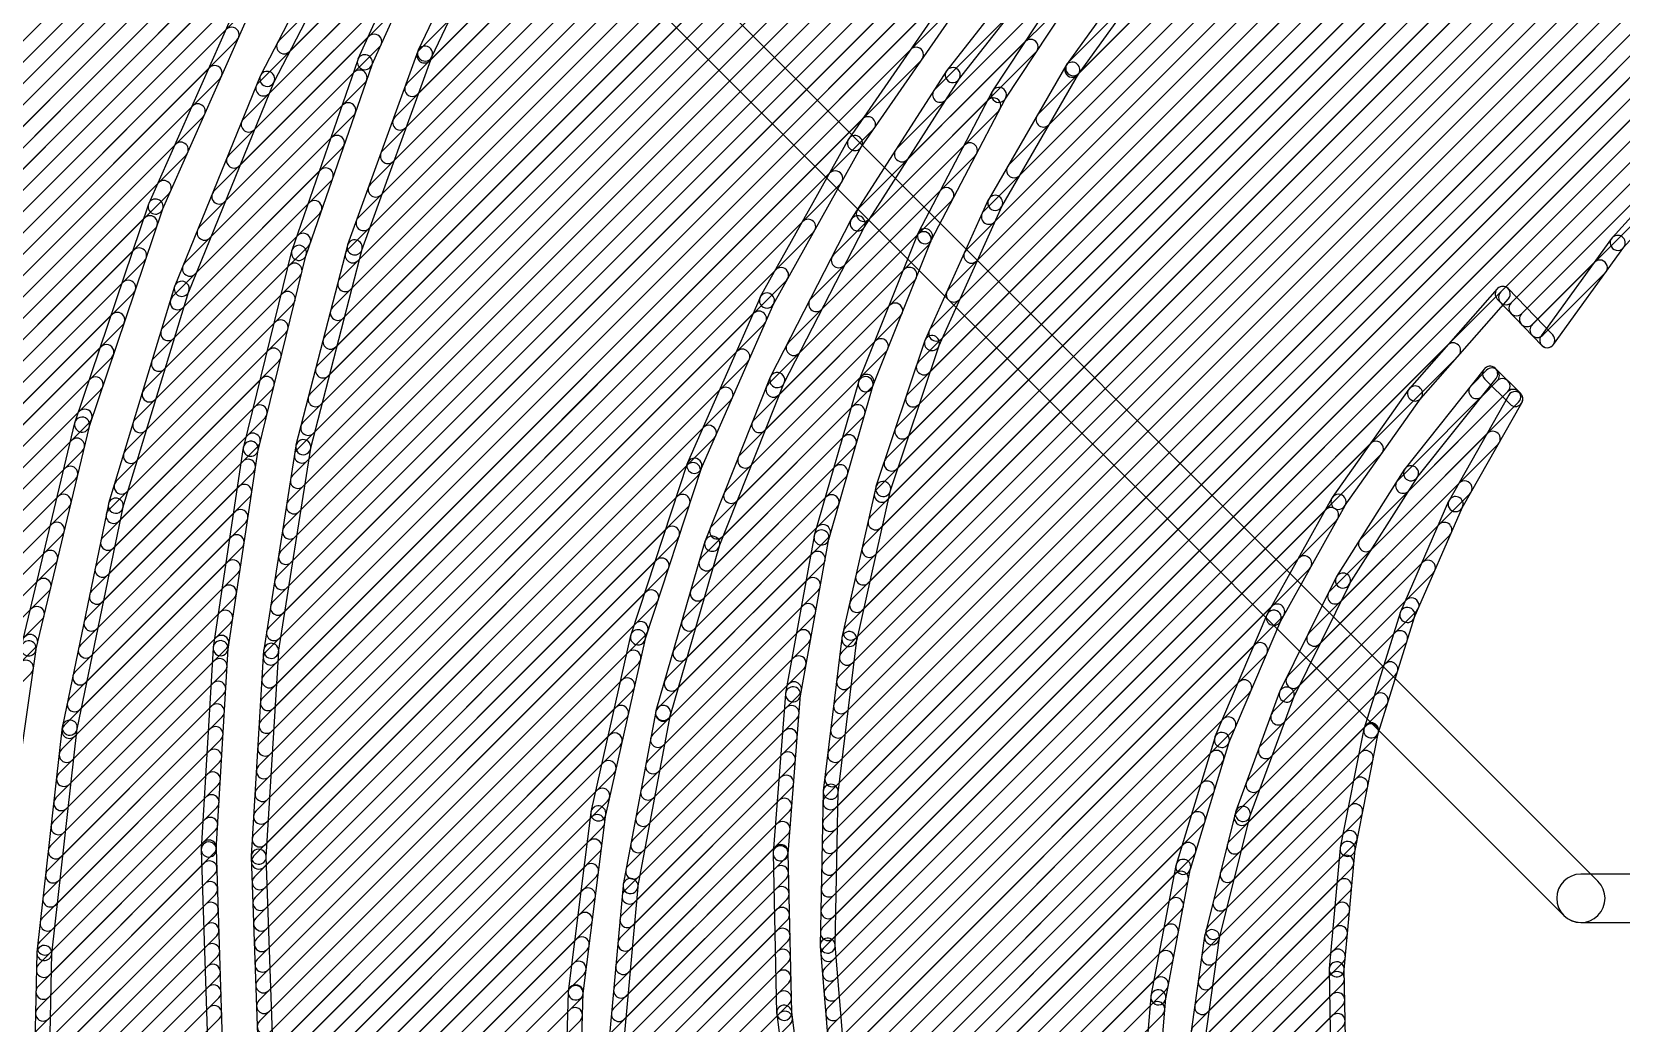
# Model space of a CAD drawing. Extents: x -0.1 to 56.1, y -0.1 to 56.2.
# Drawn here: x 7.03 to 20.41, y 27.7 to 36.04 of the extents above; entities that cross this region are included whole.
import ezdxf

# ---------------------------------------------------------------- set-up
doc = ezdxf.new("R2010")
doc.units = 0
for name, color, linetype in [('1', 22, 'CONTINUOUS'), ('16', 175, 'CONTINUOUS'), ('41', 22, 'CONTINUOUS')]:
    doc.layers.add(name, color=color, linetype=linetype)

msp = doc.modelspace()

# ---------------------------------------------------------------- linework, layer by layer
at = {"layer": '1'}
for points in [[(4.9814, 33.9877), (22.1608, 51.1671, 1), (22.071, 51.2569), (4.8916, 34.0775, 1)], [(9.1146, 30.9366), (25.2404, 47.0624, 1), (25.1506, 47.1522), (9.0248, 31.0264, 1)], [(9.1482, 31.1498), (25.0256, 47.0272, 1), (24.9358, 47.117), (9.0584, 31.2396, 1)], [(9.1818, 31.363), (24.8108, 46.992, 1), (24.721, 47.0819), (9.092, 31.4528, 1)], [(9.2154, 31.5762), (24.596, 46.9569, 1), (24.5062, 47.0467), (9.1256, 31.666, 1)], [(9.249, 31.7894), (24.3812, 46.9217, 1), (24.2914, 47.0115), (9.1592, 31.8792, 1)], [(9.2826, 32.0026), (24.1664, 46.8865, 1), (24.0766, 46.9763), (9.1928, 32.0924, 1)], [(9.3162, 32.2158), (23.9517, 46.8513, 1), (23.8619, 46.9411), (9.2264, 32.3056, 1)], [(9.3498, 32.429), (23.7369, 46.8161, 1), (23.6471, 46.9059), (9.26, 32.5188, 1)], [(9.4026, 32.6615), (23.5142, 46.773, 1), (23.4244, 46.8628), (9.3128, 32.7513, 1)], [(9.465, 32.9034), (23.2701, 46.7085, 1), (23.1803, 46.7983), (9.3752, 32.9932, 1)], [(9.5273, 33.1454), (23.0259, 46.644, 1), (22.9361, 46.7338), (9.4375, 33.2352, 1)], [(9.5897, 33.3874), (22.7818, 46.5795, 1), (22.692, 46.6693), (9.4999, 33.4772, 1)], [(9.6521, 33.6294), (22.5377, 46.515, 1), (22.4479, 46.6048), (9.5623, 33.7192, 1)], [(9.7145, 33.8714), (22.2936, 46.4505, 1), (22.2038, 46.5403), (9.6247, 33.9612, 1)], [(9.7769, 34.1134), (22.0495, 46.386, 1), (21.9597, 46.4758), (9.6871, 34.2032, 1)], [(9.8683, 34.3844), (21.7888, 46.3049, 1), (21.699, 46.3947), (9.7785, 34.4742, 1)], [(9.9707, 34.6664), (21.5038, 46.1995, 1), (21.414, 46.2893), (9.8809, 34.7562, 1)], [(10.0731, 34.9484), (21.2187, 46.094, 1), (21.1289, 46.1838), (9.9833, 35.0382, 1)], [(10.1755, 35.2304), (20.9336, 45.9885, 1), (20.8438, 46.0783), (10.0857, 35.3202, 1)], [(10.2778, 35.5124), (20.6485, 45.8831, 1), (20.5587, 45.9729), (10.188, 35.6022, 1)], [(10.3802, 35.7943), (20.3635, 45.7776, 1), (20.2737, 45.8674), (10.2904, 35.8842, 1)], [(13.7796, 28.5971), (27.5204, 42.3378, 1), (27.4306, 42.4276), (13.6898, 28.6869, 1)], [(13.7833, 28.7803), (27.3324, 42.3295, 1), (27.2426, 42.4193), (13.6935, 28.8701, 1)], [(13.7869, 28.9635), (27.1445, 42.3211, 1), (27.0547, 42.4109), (13.6971, 29.0533, 1)], [(13.7905, 29.1467), (26.9565, 42.3127, 1), (26.8667, 42.4026), (13.7007, 29.2365, 1)], [(13.7941, 29.33), (26.7686, 42.3044, 1), (26.6787, 42.3942), (13.7043, 29.4198, 1)], [(13.7977, 29.5132), (26.5806, 42.296, 1), (26.4908, 42.3858), (13.7079, 29.603, 1)], [(13.8124, 29.7074), (26.3926, 42.2877, 1), (26.3028, 42.3775), (13.7226, 29.7972, 1)], [(13.8372, 29.9118), (26.1933, 42.268, 1), (26.1035, 42.3578), (13.7474, 30.0016, 1)], [(13.862, 30.1163), (25.9829, 42.2372, 1), (25.8931, 42.327), (13.7722, 30.2061, 1)], [(13.8868, 30.3207), (25.7725, 42.2063, 1), (25.6827, 42.2961), (13.797, 30.4105, 1)], [(13.9116, 30.5251), (25.562, 42.1755, 1), (25.4722, 42.2653), (13.8218, 30.6149, 1)], [(13.9364, 30.7295), (25.3516, 42.1447, 1), (25.2618, 42.2345), (13.8466, 30.8193, 1)], [(13.9677, 30.9404), (25.1412, 42.1138, 1), (25.0514, 42.2036), (13.8779, 31.0302, 1)], [(14.02, 31.1723), (24.9149, 42.0671, 1), (24.8251, 42.157), (13.9302, 31.2621, 1)], [(14.0723, 31.4042), (24.6749, 42.0068, 1), (24.5851, 42.0966), (13.9825, 31.494, 1)], [(14.1246, 31.6361), (24.4349, 41.9464, 1), (24.3451, 42.0362), (14.0348, 31.7259, 1)], [(14.1769, 31.868), (24.1949, 41.886, 1), (24.1051, 41.9758), (14.0871, 31.9578, 1)], [(14.2292, 32.1), (23.9549, 41.8256, 1), (23.8651, 41.9154), (14.1394, 32.1898, 1)], [(14.3117, 32.362), (23.6979, 41.7483, 1), (23.6081, 41.8381), (14.2219, 32.4518, 1)], [(14.402, 32.6319), (23.4163, 41.6462, 1), (23.3265, 41.736), (14.3122, 32.7217, 1)], [(14.4923, 32.9018), (23.1347, 41.5442, 1), (23.0449, 41.634), (14.4025, 32.9916, 1)], [(14.5826, 33.1717), (22.8531, 41.4422, 1), (22.7633, 41.532), (14.4928, 33.2615, 1)], [(14.687, 33.4558), (22.5605, 41.3292, 1), (22.4707, 41.419), (14.5972, 33.5456, 1)], [(14.8347, 33.7831), (22.2142, 41.1626, 1), (22.1244, 41.2524), (14.7449, 33.8729, 1)], [(14.9825, 34.1104), (21.868, 40.9959, 1), (21.7781, 41.0857), (14.8927, 34.2002, 1)], [(15.1302, 34.4377), (21.5217, 40.8292, 1), (21.4319, 40.919), (15.0404, 34.5275, 1)], [(4.9295, 33.7561), (11.811, 40.6376, 1), (11.7212, 40.7274), (4.8397, 33.8459, 1)], [(15.3418, 34.8289), (21.0738, 40.5609, 1), (20.984, 40.6507), (15.252, 34.9187, 1)], [(9.0875, 30.73), (18.5576, 40.2001, 1), (18.4678, 40.2899), (8.9977, 30.8198, 1)], [(15.589, 35.2557), (20.6101, 40.2769, 1), (20.5203, 40.3667), (15.4992, 35.3455, 1)], [(15.8403, 35.6867), (19.993, 39.8394, 1), (19.9032, 39.9292), (15.7505, 35.7765, 1)], [(4.8776, 33.5246), (10.9499, 39.5969, 1), (10.8601, 39.6867), (4.7878, 33.6144, 1)], [(4.8256, 33.293), (10.554, 39.0215, 1), (10.4642, 39.1113), (4.7358, 33.3828, 1)], [(4.7737, 33.0615), (10.1655, 38.4533, 1), (10.0757, 38.5431), (4.6839, 33.1513, 1)], [(4.7401, 32.8483), (9.805, 37.9132, 1), (9.7152, 38.003), (4.6503, 32.9382, 1)], [(4.7123, 32.6409), (9.579, 37.5076, 1), (9.4892, 37.5974), (4.6225, 32.7307, 1)], [(10.3983, 35.8276), (11.1438, 37.3937, 1), (11.0292, 37.4483), (10.2837, 35.8822, 1)], [(9.8343, 37.364), (8.9565, 35.6713, 1), (9.0693, 35.6128), (9.947, 37.3055, 1)], [(9.2, 35.8714), (10.5495, 37.2208, 1), (10.4597, 37.3106), (9.1102, 35.9612, 1)], [(9.8922, 35.7561), (10.5907, 37.3022, 1), (10.475, 37.3545), (9.7765, 35.8084, 1)], [(4.6845, 32.4335), (9.3529, 37.1019, 1), (9.2631, 37.1917), (4.5947, 32.5233, 1)], [(9.0251, 35.5169), (10.4015, 36.8932, 1), (10.3117, 36.983), (8.9353, 35.6067, 1)], [(4.6566, 32.226), (9.1269, 36.6963, 1), (9.0371, 36.7861), (4.5668, 32.3158, 1)], [(13.776, 28.4138), (22.1307, 36.7685, 1), (22.0409, 36.8583), (13.6862, 28.5036, 1)], [(13.7796, 28.2378), (22.2205, 36.6787, 1), (22.1307, 36.7685), (13.6898, 28.3276, 1)], [(15.6464, 36.8781), (14.7307, 35.7134, 1), (14.8305, 35.6349), (15.7463, 36.7996, 1)], [(15.8381, 35.6823), (16.5963, 36.7309, 1), (16.4934, 36.8053), (15.7352, 35.7567, 1)], [(8.9016, 35.2137), (10.2535, 36.5656, 1), (10.1637, 36.6554), (8.8118, 35.3035, 1)], [(14.7195, 35.4639), (15.8954, 36.6398, 1), (15.8056, 36.7296), (14.6297, 35.5537, 1)], [(15.2224, 35.4723), (15.9615, 36.5917, 1), (15.8555, 36.6617), (15.1164, 35.5423, 1)], [(19.4813, 33.7599), (22.3103, 36.5889, 1), (22.2205, 36.6787), (19.3915, 33.8497, 1)], [(9.076, 30.5388), (14.998, 36.4608, 1), (14.9082, 36.5506), (8.9862, 30.6286, 1)], [(19.5695, 33.6685), (22.4001, 36.4991, 1), (22.3103, 36.5889), (19.4796, 33.7583, 1)], [(19.6576, 33.577), (22.4899, 36.4093, 1), (22.4001, 36.4991), (19.5678, 33.6668, 1)], [(4.6288, 32.0186), (8.9013, 36.291, 1), (8.8115, 36.3808), (4.539, 32.1084, 1)], [(8.799, 36.3634), (8.0152, 34.5938, 1), (8.1314, 34.5424), (8.9152, 36.3119, 1)], [(14.7702, 36.3872), (13.9058, 35.1391, 1), (14.0102, 35.0668), (14.8746, 36.3149, 1)], [(14.3983, 34.9631), (15.8297, 36.3945, 1), (15.7399, 36.4843), (14.3085, 35.0529, 1)], [(8.7781, 34.9106), (10.1055, 36.238, 1), (10.0156, 36.3278), (8.6883, 35.0004, 1)], [(4.601, 31.8111), (8.7584, 35.9686, 1), (8.6686, 36.0584), (4.5111, 31.9009, 1)], [(8.6545, 34.6075), (9.9574, 35.9104, 1), (9.8676, 36.0002), (8.5647, 34.6973, 1)], [(9.0645, 30.3477), (14.5166, 35.7999, 1), (14.4268, 35.8897), (8.9747, 30.4375, 1)], [(9.3399, 34.158), (9.8944, 35.7615, 1), (9.7743, 35.803), (9.2199, 34.1995, 1)], [(9.8087, 34.2028), (10.4007, 35.8332, 1), (10.2813, 35.8765), (9.6893, 34.2461, 1)], [(14.0771, 34.4622), (15.4807, 35.8658, 1), (15.3909, 35.9556), (13.9873, 34.552, 1)], [(4.5731, 31.6037), (8.6156, 35.6462, 1), (8.5258, 35.736), (4.4833, 31.6935, 1)], [(8.531, 34.3043), (9.8345, 35.6078, 1), (9.7447, 35.6976), (8.4412, 34.3942, 1)], [(14.7272, 35.7084), (13.9273, 34.4613, 1), (14.0342, 34.3927), (14.8341, 35.6398, 1)], [(15.1931, 34.5679), (15.8416, 35.6877, 1), (15.7317, 35.7513), (15.0832, 34.6315, 1)], [(8.9541, 35.666), (8.2346, 33.9003, 1), (8.3522, 33.8523), (9.0717, 35.6181, 1)], [(8.4075, 34.0012), (9.7395, 35.3333, 1), (9.6497, 35.4231), (8.3177, 34.091, 1)], [(13.8665, 34.0721), (15.1675, 35.3731, 1), (15.0777, 35.4629), (13.7767, 34.1619, 1)], [(14.6033, 34.2897), (15.2257, 35.4779, 1), (15.1132, 35.5368), (14.4908, 34.3486, 1)], [(4.5453, 31.3962), (8.4728, 35.3238, 1), (8.383, 35.4136), (4.4555, 31.486, 1)], [(9.0529, 30.1565), (14.1121, 35.2157, 1), (14.0223, 35.3055), (8.9631, 30.2463, 1)], [(4.5174, 31.1888), (8.33, 35.0013, 1), (8.2402, 35.0912), (4.4276, 31.2786, 1)], [(8.3037, 33.7178), (9.6446, 35.0587, 1), (9.5548, 35.1485), (8.2139, 33.8076, 1)], [(13.9026, 35.134), (13.1618, 33.8088, 1), (13.2727, 33.7468), (14.0135, 35.072, 1)], [(13.677, 33.703), (14.97, 34.9959, 1), (14.8802, 35.0857), (13.5872, 33.7928, 1)], [(21.0067, 35.0541), (20.3287, 34.3054, 1), (20.4229, 34.2201), (21.1008, 34.9688, 1)], [(4.4898, 30.9816), (8.1872, 34.6789, 1), (8.0974, 34.7687), (4.4, 31.0714, 1)], [(8.2251, 33.4596), (9.5497, 34.7842, 1), (9.4599, 34.874), (8.1353, 33.5494, 1)], [(9.0414, 29.9654), (13.8367, 34.7607, 1), (13.7469, 34.8505), (8.9516, 30.0552, 1)], [(13.4875, 33.3339), (14.7724, 34.6188, 1), (14.6826, 34.7086), (13.3977, 33.4237, 1)], [(14.6637, 33.3941), (15.196, 34.5736, 1), (15.0802, 34.6258), (14.5479, 33.4463, 1)], [(8.0131, 34.5884), (7.3941, 32.7547, 1), (7.5145, 32.7141), (8.1335, 34.5478, 1)], [(8.1465, 33.2014), (9.4548, 34.5097, 1), (9.365, 34.5995), (8.0567, 33.2912, 1)], [(4.4811, 30.7933), (8.0709, 34.383, 1), (7.9811, 34.4728), (4.3913, 30.8831, 1)], [(9.0298, 29.7742), (13.6091, 34.3535, 1), (13.5193, 34.4433), (8.94, 29.864, 1)], [(13.9242, 34.456), (13.2476, 33.1379, 1), (13.3606, 33.0799), (14.0372, 34.398, 1)], [(14.1066, 33.0506), (14.606, 34.2955, 1), (14.4881, 34.3428), (13.9888, 33.0978, 1)], [(8.0679, 32.9432), (9.3598, 34.2351, 1), (9.27, 34.325), (7.9781, 33.033, 1)], [(8.9359, 32.5162), (9.3416, 34.1636, 1), (9.2183, 34.194), (8.8125, 32.5466, 1)], [(9.3775, 32.529), (9.8105, 34.2086, 1), (9.6875, 34.2403), (9.2546, 32.5607, 1)], [(13.3171, 32.9839), (14.5815, 34.2483, 1), (14.4917, 34.3381), (13.2273, 33.0737, 1)], [(20.3244, 34.3), (19.732, 33.482, 1), (19.8348, 33.4075), (20.4272, 34.2255, 1)], [(4.4724, 30.605), (7.9794, 34.1119, 1), (7.8896, 34.2017), (4.3826, 30.6948, 1)], [(19.7457, 33.4855), (20.2701, 34.0099, 1), (20.1803, 34.0997), (19.6559, 33.5753, 1)], [(7.9893, 32.685), (9.2878, 33.9835, 1), (9.198, 34.0733), (7.8995, 32.7748, 1)], [(9.0183, 29.5831), (13.3814, 33.9462, 1), (13.2916, 34.036), (8.9285, 29.6729, 1)], [(13.1987, 32.6858), (14.4612, 33.9484, 1), (14.3714, 34.0382), (13.1089, 32.7756, 1)], [(4.4637, 30.4167), (7.8878, 33.8408, 1), (7.798, 33.9306), (4.3739, 30.5065, 1)], [(8.2326, 33.8948), (7.6773, 32.0707, 1), (7.7988, 32.0337), (8.3541, 33.8578, 1)], [(7.9107, 32.4268), (9.2291, 33.7452, 1), (9.1393, 33.835), (7.8209, 32.5166, 1)], [(13.1591, 33.8033), (12.5488, 32.4132, 1), (12.6651, 32.3622), (13.2754, 33.7523, 1)], [(19.361, 33.8756), (18.6231, 33.0379, 1), (18.7184, 32.954), (19.4563, 33.7917, 1)], [(19.8291, 33.4888), (19.4544, 33.8777, 1), (19.3629, 33.7896), (19.7377, 33.4007, 1)], [(13.0802, 32.3878), (14.341, 33.6485, 1), (14.2512, 33.7383), (12.9904, 32.4776, 1)], [(4.455, 30.2284), (7.7963, 33.5696, 1), (7.7065, 33.6594), (4.3652, 30.3182, 1)], [(7.832, 32.1685), (9.1704, 33.5069, 1), (9.0806, 33.5967), (7.7422, 32.2583, 1)], [(9.0068, 29.3919), (13.1952, 33.5804, 1), (13.1054, 33.6702), (8.917, 29.4817, 1)], [(12.9617, 32.0897), (14.2207, 33.3486, 1), (14.1309, 33.4384), (12.8719, 32.1795, 1)], [(14.2554, 32.1729), (14.666, 33.4001, 1), (14.5456, 33.4404), (14.135, 32.2132, 1)], [(4.4463, 30.0401), (7.7048, 33.2985, 1), (7.615, 33.3883), (4.3565, 30.1299, 1)], [(7.7654, 31.9222), (9.1117, 33.2686, 1), (9.0219, 33.3584), (7.6756, 32.012, 1)], [(8.9952, 29.2008), (13.0547, 33.2602, 1), (12.9648, 33.35), (8.9054, 29.2906, 1)], [(13.7931, 28.0717), (19.0353, 33.3139, 1), (18.9455, 33.4037), (13.7033, 28.1615, 1)], [(13.2451, 33.1324), (12.6979, 31.7555, 1), (12.8159, 31.7086), (13.3631, 33.0855, 1)], [(19.2529, 33.2014), (18.5872, 32.3647, 1), (18.6866, 32.2857), (19.3523, 33.1223, 1)], [(19.2319, 32.9717), (19.3623, 33.1021, 1), (19.2725, 33.1919), (19.1421, 33.0615, 1)], [(19.5596, 32.9946), (19.3475, 33.2068, 1), (19.2577, 33.117), (19.4698, 32.9048, 1)], [(4.4376, 29.8518), (7.6133, 33.0274, 1), (7.5235, 33.1172), (4.3478, 29.9416, 1)], [(7.7185, 31.6958), (9.053, 33.0303, 1), (8.9632, 33.1201), (7.6287, 31.7856, 1)], [(8.9879, 29.0139), (12.9141, 32.94, 1), (12.8243, 33.0298), (8.8981, 29.1037, 1)], [(12.8433, 31.7916), (14.1004, 33.0487, 1), (14.0106, 33.1385), (12.7535, 31.8814, 1)], [(13.7375, 31.7677), (14.1087, 33.0566, 1), (13.9867, 33.0918), (13.6155, 31.8028, 1)], [(18.6189, 33.0326), (17.9744, 32.1211, 1), (18.0781, 32.0478), (18.7226, 32.9593, 1)], [(18.6153, 32.1755), (19.4521, 33.0123, 1), (19.3623, 33.1021), (18.5255, 32.2653, 1)], [(7.6716, 31.4693), (8.9943, 32.792, 1), (8.9045, 32.8818), (7.5818, 31.5591, 1)], [(12.7541, 31.5228), (14.0246, 32.7934, 1), (13.9348, 32.8832), (12.6643, 31.6126, 1)], [(18.3035, 31.6841), (19.5419, 32.9225, 1), (19.4521, 33.0123), (18.2137, 31.7739, 1)], [(19.0669, 32.0345), (19.5699, 32.9183, 1), (19.4595, 32.9812), (18.9566, 32.0973, 1)], [(4.4289, 29.6635), (7.5217, 32.7563, 1), (7.4319, 32.8461), (4.3391, 29.7533, 1)], [(7.3925, 32.7492), (6.9435, 30.8666, 1), (7.0671, 30.8371), (7.5161, 32.7197, 1)], [(7.6247, 31.2428), (8.9356, 32.5537, 1), (8.8458, 32.6435), (7.5349, 31.3326, 1)], [(8.9941, 28.8405), (12.7735, 32.6199, 1), (12.6837, 32.7097), (8.9043, 28.9303, 1)], [(12.6807, 31.2699), (13.952, 32.5411, 1), (13.8622, 32.6309), (12.5909, 31.3597, 1)], [(18.0431, 31.2441), (19.3691, 32.5701, 1), (19.2793, 32.6599), (17.9533, 31.3339, 1)], [(4.4203, 29.4752), (7.4568, 32.5117, 1), (7.367, 32.6015), (4.3305, 29.565, 1)], [(8.6833, 30.8444), (8.937, 32.5219, 1), (8.8114, 32.5409), (8.5578, 30.8634, 1)], [(9.1088, 30.8216), (9.3788, 32.5349, 1), (9.2533, 32.5547), (8.9833, 30.8413, 1)], [(13.8067, 27.9057), (18.3864, 32.4854, 1), (18.2966, 32.5752), (13.7169, 27.9955, 1)], [(4.4116, 29.2869), (7.4006, 32.2759, 1), (7.3108, 32.3657), (4.3218, 29.3767, 1)], [(7.5778, 31.0163), (8.8961, 32.3346, 1), (8.8063, 32.4244), (7.488, 31.1061, 1)], [(9.0003, 28.667), (12.64, 32.3068, 1), (12.5502, 32.3966), (8.9105, 28.7569, 1)], [(12.5466, 32.4075), (12.0723, 30.9654, 1), (12.193, 30.9257), (12.6673, 32.3679, 1)], [(12.6073, 31.0169), (13.8794, 32.2889, 1), (13.7895, 32.3787), (12.5175, 31.1067, 1)], [(18.5833, 32.3592), (18.0105, 31.4565, 1), (18.1177, 31.3884), (18.6905, 32.2912, 1)], [(7.531, 30.7898), (8.8641, 32.123, 1), (8.7743, 32.2128), (7.4412, 30.8796, 1)], [(13.9725, 30.9168), (14.2572, 32.1791, 1), (14.1333, 32.207), (13.8486, 30.9447, 1)], [(17.8678, 30.8892), (19.1319, 32.1533, 1), (19.0421, 32.2431), (17.778, 30.979, 1)], [(4.4029, 29.0986), (7.3443, 32.04, 1), (7.2545, 32.1298), (4.3131, 29.1884, 1)], [(7.6759, 32.0651), (7.2894, 30.198, 1), (7.4138, 30.1722), (7.8002, 32.0394, 1)], [(9.0065, 28.4936), (12.552, 32.0391, 1), (12.4622, 32.1289), (8.9167, 28.5834, 1)], [(12.534, 30.7639), (13.8067, 32.0366, 1), (13.7169, 32.1264), (12.4442, 30.8537, 1)], [(17.9708, 32.1154), (17.4269, 31.1404, 1), (17.5378, 31.0786), (18.0817, 32.0535, 1)], [(18.6642, 31.1081), (19.07, 32.0406, 1), (18.9535, 32.0913), (18.5477, 31.1588, 1)], [(7.4841, 30.5633), (8.8321, 31.9114, 1), (8.7423, 32.0012), (7.3943, 30.6531, 1)], [(13.8202, 27.7396), (18.0093, 31.9287, 1), (17.9195, 32.0185), (13.7304, 27.8294, 1)], [(4.397, 28.9131), (7.288, 31.8041, 1), (7.1982, 31.8939), (4.3072, 29.003, 1)], [(9.0127, 28.3202), (12.464, 31.7715, 1), (12.3742, 31.8613), (8.9229, 28.41, 1)], [(12.4606, 30.5109), (13.7341, 31.7844, 1), (13.6442, 31.8742), (12.3708, 30.6007, 1)], [(13.4997, 30.4541), (13.739, 31.7739, 1), (13.614, 31.7966), (13.3747, 30.4768, 1)], [(17.6926, 30.5343), (18.9622, 31.8039, 1), (18.8724, 31.8937), (17.6028, 30.6241, 1)], [(7.4372, 30.3369), (8.8001, 31.6998, 1), (8.7103, 31.7896), (7.3474, 30.4267, 1)], [(12.6959, 31.7498), (12.2831, 30.3268, 1), (12.4051, 30.2914), (12.8179, 31.7144, 1)], [(4.4041, 28.7406), (7.2318, 31.5683, 1), (7.142, 31.6581), (4.3143, 28.8304, 1)], [(7.3935, 30.1135), (8.7681, 31.4882, 1), (8.6783, 31.578), (7.3037, 30.2033, 1)], [(9.0189, 28.1468), (12.376, 31.5039, 1), (12.2862, 31.5937), (8.9291, 28.2366, 1)], [(12.388, 30.2587), (13.6885, 31.5592, 1), (13.5987, 31.6491), (12.2982, 30.3485, 1)], [(13.8337, 27.5735), (17.7827, 31.5225, 1), (17.6929, 31.6123), (13.7439, 27.6633, 1)], [(17.5652, 30.2273), (18.8238, 31.4859, 1), (18.734, 31.5758), (17.4754, 30.3171, 1)], [(4.4112, 28.5681), (7.1755, 31.3324, 1), (7.0857, 31.4222), (4.3214, 28.6579, 1)], [(12.3463, 30.0374), (13.6488, 31.3399, 1), (13.559, 31.4297), (12.2565, 30.1272, 1)], [(18.0072, 31.4506), (17.5337, 30.4919, 1), (17.6476, 30.4357), (18.121, 31.3943, 1)], [(7.3706, 29.911), (8.7361, 31.2766, 1), (8.6463, 31.3664), (7.2808, 30.0008, 1)], [(9.0251, 27.9734), (12.288, 31.2363, 1), (12.1982, 31.3261), (8.9353, 28.0632, 1)], [(4.4183, 28.3956), (7.1193, 31.0966, 1), (7.0295, 31.1864), (4.3285, 28.4854, 1)], [(7.3476, 29.7085), (8.7042, 31.065, 1), (8.6144, 31.1548), (7.2578, 29.7983, 1)], [(12.3046, 29.8161), (13.609, 31.1205, 1), (13.5192, 31.2103), (12.2148, 29.9059, 1)], [(13.8473, 27.4074), (17.5562, 31.1164, 1), (17.4664, 31.2062), (13.7575, 27.4973, 1)], [(17.424, 31.1344), (16.987, 30.1071, 1), (17.1039, 30.0574), (17.5408, 31.0846, 1)], [(17.4609, 29.9434), (18.6854, 31.168, 1), (18.5956, 31.2578), (17.3711, 30.0332, 1)], [(18.3625, 30.144), (18.6665, 31.1145, 1), (18.5454, 31.1524), (18.2414, 30.182, 1)], [(9.0312, 27.8), (12.1999, 30.9687, 1), (12.1101, 31.0585), (8.9414, 27.8898, 1)], [(4.4254, 28.2231), (7.063, 30.8607, 1), (6.9732, 30.9505), (4.3356, 28.3129, 1)], [(6.9425, 30.8609), (6.6672, 28.9452, 1), (6.7929, 28.9272), (7.0682, 30.8428, 1)], [(7.3247, 29.506), (8.6722, 30.8534, 1), (8.5824, 30.9432), (7.2349, 29.5958, 1)], [(8.5845, 29.1565), (8.6839, 30.8502, 1), (8.5572, 30.8576), (8.4577, 29.164, 1)], [(9.0049, 29.0962), (9.1094, 30.8276, 1), (8.9827, 30.8353), (8.8781, 29.1039, 1)], [(12.0707, 30.9595), (11.7368, 29.4785, 1), (11.8607, 29.4505), (12.1946, 30.9316, 1)], [(12.2628, 29.5947), (13.5692, 30.9011, 1), (13.4794, 30.9909), (12.173, 29.6845, 1)], [(13.8176, 29.6385), (13.9735, 30.9231, 1), (13.8475, 30.9384), (13.6915, 29.6538, 1)], [(13.8608, 27.2414), (17.4113, 30.7919, 1), (17.3215, 30.8817), (13.771, 27.3312, 1)], [(17.3566, 29.6595), (18.5894, 30.8923, 1), (18.4996, 30.9821), (17.2668, 29.7493, 1)], [(7.3018, 29.3034), (8.6566, 30.6582, 1), (8.5668, 30.748), (7.212, 29.3932, 1)], [(9.0374, 27.6266), (12.1386, 30.7277, 1), (12.0488, 30.8175), (8.9476, 27.7164, 1)], [(12.2211, 29.3734), (13.5294, 30.6817, 1), (13.4396, 30.7715), (12.1313, 29.4632, 1)], [(4.4325, 28.0506), (7.0269, 30.645, 1), (6.9371, 30.7348), (4.3427, 28.1404, 1)], [(17.2585, 29.3818), (18.5074, 30.6308, 1), (18.4176, 30.7206), (17.1686, 29.4716, 1)], [(7.2789, 29.1009), (8.6454, 30.4674, 1), (8.5556, 30.5572), (7.1891, 29.1907, 1)], [(9.0436, 27.4532), (12.0863, 30.4958, 1), (11.9965, 30.5856), (8.9538, 27.543, 1)], [(12.1794, 29.1521), (13.4897, 30.4623, 1), (13.3999, 30.5521), (12.0896, 29.2419, 1)], [(13.3955, 29.1232), (13.5005, 30.4605, 1), (13.3739, 30.4704), (13.2689, 29.1332, 1)], [(13.8743, 27.0753), (17.2784, 30.4793, 1), (17.1886, 30.5691), (13.7845, 27.1651, 1)], [(17.531, 30.4857), (17.1623, 29.4821, 1), (17.2816, 29.4383), (17.6503, 30.4419, 1)], [(7.256, 28.8984), (8.6342, 30.2766, 1), (8.5444, 30.3664), (7.1662, 28.9882, 1)], [(9.0534, 27.2833), (12.034, 30.2639, 1), (11.9442, 30.3538), (8.9636, 27.3731, 1)], [(12.2817, 30.3209), (12.0073, 28.8649, 1), (12.1321, 28.8414), (12.4065, 30.2974, 1)], [(12.1377, 28.9308), (13.4697, 30.2628, 1), (13.3799, 30.3526), (12.0479, 29.0206, 1)], [(17.1984, 29.1422), (18.4255, 30.3693, 1), (18.3357, 30.4591), (17.1086, 29.232, 1)], [(7.2885, 30.1922), (7.0741, 28.2976, 1), (7.2003, 28.2833), (7.4147, 30.1779, 1)], [(13.8973, 26.9187), (17.1454, 30.1668, 1), (17.0556, 30.2566), (13.8075, 27.0085, 1)], [(18.1655, 29.1533), (18.3642, 30.1506, 1), (18.2397, 30.1754), (18.041, 29.1781, 1)], [(7.2331, 28.6959), (8.623, 30.0858, 1), (8.5332, 30.1756), (7.1433, 28.7857, 1)], [(9.0744, 27.1247), (11.9818, 30.0321, 1), (11.892, 30.1219), (8.9846, 27.2145, 1)], [(12.1066, 28.7201), (13.4544, 30.0679, 1), (13.3646, 30.1577), (12.0168, 28.8099, 1)], [(16.9847, 30.1007), (16.6596, 29.0327, 1), (16.7811, 28.9958), (17.1062, 30.0637, 1)], [(17.1384, 28.9025), (18.3451, 30.1092, 1), (18.2553, 30.199), (17.0486, 28.9924, 1)], [(7.2101, 28.4933), (8.6118, 29.895, 1), (8.522, 29.9848), (7.1203, 28.5831, 1)], [(12.0887, 28.5226), (13.4391, 29.873, 1), (13.3493, 29.9628), (11.9989, 28.6124, 1)], [(13.9252, 26.767), (17.0443, 29.8861, 1), (16.9545, 29.9759), (13.8354, 26.8568, 1)], [(17.0784, 28.6629), (18.3004, 29.8849, 1), (18.2106, 29.9747), (16.9886, 28.7527, 1)], [(9.0954, 26.9661), (11.9295, 29.8002, 1), (11.8397, 29.89), (9.0056, 27.0559, 1)], [(7.1872, 28.2908), (8.6006, 29.7042, 1), (8.5108, 29.794), (7.0974, 28.3806, 1)], [(12.0708, 28.3251), (13.4238, 29.6781, 1), (13.334, 29.7679), (11.981, 28.4149, 1)], [(13.7925, 28.3511), (13.8181, 29.6449, 1), (13.6911, 29.6474), (13.6655, 28.3536, 1)], [(13.9532, 26.6154), (16.9657, 29.6279, 1), (16.8759, 29.7177), (13.8634, 26.7052, 1)], [(17.0184, 28.4233), (18.2557, 29.6606, 1), (18.1659, 29.7504), (16.9286, 28.5131, 1)], [(7.1791, 28.1031), (8.5894, 29.5134, 1), (8.4996, 29.6032), (7.0893, 28.1929, 1)], [(9.1164, 26.8075), (11.8772, 29.5683, 1), (11.7874, 29.6581), (9.0266, 26.8973, 1)], [(12.0529, 28.1276), (13.4085, 29.4832, 1), (13.3187, 29.573), (11.9631, 28.2174, 1)], [(7.1752, 27.9196), (8.5782, 29.3226, 1), (8.4884, 29.4124), (7.0854, 28.0094, 1)], [(9.1374, 26.6489), (11.8344, 29.3459, 1), (11.7446, 29.4357), (9.0476, 26.7387, 1)], [(11.7358, 29.4725), (11.5454, 27.9663, 1), (11.6714, 27.9504), (11.8618, 29.4565, 1)], [(13.9812, 26.4637), (16.8871, 29.3697, 1), (16.7973, 29.4595), (13.8914, 26.5535, 1)], [(16.9834, 28.2087), (18.211, 29.4363, 1), (18.1212, 29.5261), (16.8936, 28.2985, 1)], [(17.1603, 29.4756), (16.9006, 28.4385, 1), (17.0238, 28.4077), (17.2835, 29.4448, 1)], [(12.0351, 27.9301), (13.3932, 29.2883, 1), (13.3034, 29.3781), (11.9453, 28.0199, 1)], [(16.9543, 28), (18.1663, 29.212, 1), (18.0765, 29.3018), (16.8644, 28.0898, 1)], [(7.1713, 27.7361), (8.567, 29.1318, 1), (8.4772, 29.2216), (7.0815, 27.8259, 1)], [(8.6402, 27.4667), (8.5846, 29.1623, 1), (8.4576, 29.1582), (8.5133, 27.4625, 1)], [(9.0669, 27.3689), (9.005, 29.1023, 1), (8.8781, 29.0978), (8.94, 27.3643, 1)], [(9.1584, 26.4903), (11.8084, 29.1403, 1), (11.7186, 29.2301), (9.0686, 26.5801, 1)], [(12.0172, 27.7326), (13.3779, 29.0934, 1), (13.2881, 29.1832), (11.9274, 27.8224, 1)], [(13.4262, 27.7887), (13.3957, 29.1296, 1), (13.2687, 29.1268), (13.2992, 27.7858, 1)], [(14.0091, 26.3121), (16.8085, 29.1114, 1), (16.7187, 29.2012), (13.9193, 26.4019, 1)], [(18.0753, 28.1472), (18.1665, 29.16, 1), (18.04, 29.1714), (17.9488, 28.1586, 1)], [(7.1674, 27.5525), (8.5712, 28.9564, 1), (8.4814, 29.0462), (7.0776, 27.6423, 1)], [(9.1795, 26.3317), (11.7824, 28.9347, 1), (11.6926, 29.0245), (9.0896, 26.4215, 1)], [(11.9993, 27.5351), (13.3809, 28.9168, 1), (13.2911, 29.0066), (11.9095, 27.6249, 1)], [(16.658, 29.0262), (16.4484, 27.9297, 1), (16.5731, 27.9058), (16.7827, 29.0023, 1)], [(16.9251, 27.7912), (18.1376, 29.0037, 1), (18.0478, 29.0935), (16.8353, 27.881, 1)], [(7.1635, 27.369), (8.5769, 28.7825, 1), (8.4871, 28.8723), (7.0737, 27.4588, 1)], [(12.0064, 28.8589), (11.8728, 27.3833, 1), (11.9993, 27.3719), (12.1329, 28.8474, 1)], [(14.0371, 26.1604), (16.7462, 28.8695, 1), (16.6564, 28.9593), (13.9473, 26.2502, 1)], [(16.8959, 27.5824), (18.1198, 28.8063, 1), (18.03, 28.8961), (16.8061, 27.6722, 1)], [(9.2005, 26.1731), (11.7564, 28.7291, 1), (11.6666, 28.8189), (9.1107, 26.2629, 1)], [(11.9814, 27.3376), (13.3849, 28.7411, 1), (13.2951, 28.8309), (11.8916, 27.4274, 1)], [(14.0651, 26.0088), (16.7037, 28.6475, 1), (16.6139, 28.7373), (13.9752, 26.0986, 1)], [(7.1596, 27.1855), (8.5826, 28.6086, 1), (8.4928, 28.6984), (7.0698, 27.2753, 1)], [(9.2215, 26.0145), (11.7304, 28.5235, 1), (11.6406, 28.6133), (9.1317, 26.1043, 1)], [(11.9819, 27.1586), (13.3889, 28.5655, 1), (13.2991, 28.6553), (11.8921, 27.2484, 1)], [(16.8668, 27.3737), (18.1021, 28.609, 1), (18.0123, 28.6988), (16.777, 27.4635, 1)], [(7.1557, 27.002), (8.5883, 28.4347, 1), (8.4985, 28.5245), (7.0659, 27.0918, 1)], [(11.983, 26.98), (13.3929, 28.3899, 1), (13.3031, 28.4797), (11.8932, 27.0698, 1)], [(14.093, 25.8571), (16.6613, 28.4254, 1), (16.5715, 28.5152), (14.0032, 25.947, 1)], [(16.8548, 27.1821), (18.0843, 28.4116, 1), (17.9945, 28.5014), (16.765, 27.2719, 1)], [(16.8993, 28.4319), (16.7514, 27.373, 1), (16.8772, 27.3554), (17.0251, 28.4143, 1)], [(7.0737, 28.2918), (7.0332, 26.3855, 1), (7.1602, 26.3828), (7.2007, 28.2891, 1)], [(7.1518, 26.8185), (8.594, 28.2608, 1), (8.5042, 28.3506), (7.062, 26.9083, 1)], [(9.2425, 25.8559), (11.7044, 28.3179, 1), (11.6146, 28.4077), (9.1527, 25.9457, 1)], [(13.8974, 27.0678), (13.7923, 28.3575, 1), (13.6657, 28.3472), (13.7708, 27.0574, 1)], [(9.2635, 25.6973), (11.6784, 28.1123, 1), (11.5886, 28.2021), (9.1737, 25.7872, 1)], [(11.984, 26.8014), (13.3969, 28.2143, 1), (13.3071, 28.3041), (11.8942, 26.8912, 1)], [(14.1243, 25.7088), (16.6188, 28.2034, 1), (16.529, 28.2932), (14.0345, 25.7986, 1)], [(16.8488, 26.9965), (18.0665, 28.2142, 1), (17.9767, 28.304), (16.759, 27.0863, 1)], [(7.1479, 26.635), (8.5997, 28.0869, 1), (8.5099, 28.1767), (7.0581, 26.7248, 1)], [(11.985, 26.6228), (13.4009, 28.0387, 1), (13.3111, 28.1285), (11.8952, 26.7126, 1)], [(14.1648, 25.5697), (16.5764, 27.9813, 1), (16.4866, 28.0711), (14.075, 25.6595, 1)], [(16.8429, 26.8109), (18.0584, 28.0265, 1), (17.9686, 28.1163), (16.7531, 26.9007, 1)], [(18.093, 27.1372), (18.0756, 28.154, 1), (17.9486, 28.1518), (17.966, 27.135, 1)], [(7.144, 26.4515), (8.6054, 27.913, 1), (8.5156, 28.0028), (7.0541, 26.5413, 1)], [(9.2896, 25.5439), (11.6531, 27.9074, 1), (11.5633, 27.9972), (9.1998, 25.6337, 1)], [(11.5449, 27.9602), (11.4998, 26.4427, 1), (11.6267, 26.4389), (11.6719, 27.9564, 1)], [(11.986, 26.4442), (13.4049, 27.8631, 1), (13.3151, 27.9529), (11.8962, 26.534, 1)], [(16.4475, 27.923), (16.3558, 26.8104, 1), (16.4824, 26.7999), (16.5741, 27.9125, 1)], [(16.8369, 26.6254), (18.0614, 27.8499, 1), (17.9716, 27.9397), (16.7471, 26.7152, 1)], [(7.1461, 26.2741), (8.6111, 27.7391, 1), (8.5213, 27.8289), (7.0563, 26.3639, 1)], [(9.3234, 25.398), (11.6476, 27.7223, 1), (11.5578, 27.8121), (9.2336, 25.4878, 1)], [(13.5913, 26.464), (13.4257, 27.795, 1), (13.2997, 27.7794), (13.4653, 26.4483, 1)], [(14.2053, 25.4306), (16.5474, 27.7727, 1), (16.4576, 27.8626), (14.1155, 25.5204, 1)], [(11.987, 26.2656), (13.4138, 27.6924, 1), (13.324, 27.7822), (11.8972, 26.3554, 1)], [(16.8309, 26.4398), (18.0644, 27.6733, 1), (17.9746, 27.7631), (16.7411, 26.5296, 1)]]:
    msp.add_lwpolyline(points, format="xyb", close=True, dxfattribs=at)
at = {"layer": '16'}
for points in [[(20.2095, 28.8937), (3.5516, 45.5516, 1), (3.2642, 45.2642), (19.9221, 28.6063, 1)], [(20.7, 28.9532), (20.0658, 28.9532, 1), (20.0658, 28.5468), (20.7, 28.5468, 1)]]:
    msp.add_lwpolyline(points, format="xyb", close=True, dxfattribs=at)
at = {"layer": '41'}
for radius in [27.2032, 26.7968]:
    msp.add_circle((28, 28), radius, dxfattribs=at)

doc.saveas('drawing.dxf')
